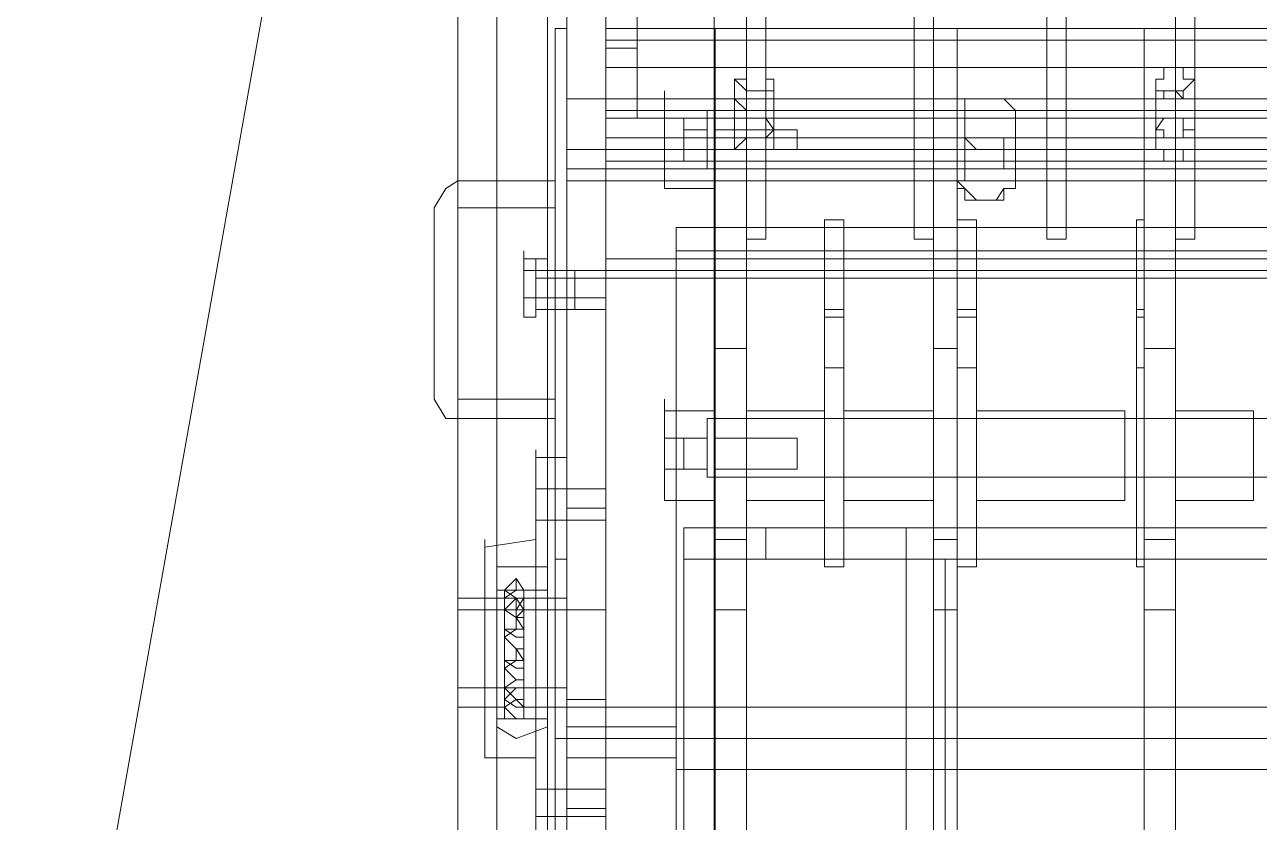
# Model space of a CAD drawing. Header units: millimetres. Extents: x 3220 to 226993, y 817 to 176024.
# Drawn here: x 73367.3 to 73825.1, y 88811.7 to 89107.6 of the extents above; entities that cross this region are included whole.
import ezdxf

# ---------------------------------------------------------------- set-up
doc = ezdxf.new("R2010")
doc.units = ezdxf.units.MM
doc.linetypes.add('AXES', pattern=[50.8, 31.75, -6.35, 6.35, -6.35])
doc.layers.add('Axe', color=1, linetype='AXES', lineweight=9)

# ---------------------------------------------------------------- blocks, each defined once
blk = doc.blocks.new('section 5-4')
at = {"layer": 'Axe', "ltscale": 15}
blk.add_line((3000, -8000), (3000, 28505.53), dxfattribs=at)
blk = doc.blocks.new('ligne broyage 2')
at = {"color": 7, "linetype": 'Continuous', "lineweight": 5, "true_color": 0x000007}
for points in [[(2462.6, 9723.7), (2462.6, 9168.22)], [(2440.9, 9545.77), (2440.9, 8427.57)], [(2455.36, 9545.77), (2455.36, 8427.57)], [(2455.36, 9545.77), (2455.36, 8427.57)], [(2222.46, 9260.8), (2222.46, 9393.88)], [(2229.7, 9260.8), (2229.7, 9393.88)], [(2270.2, 9260.8), (2270.2, 9393.88)], [(2277.43, 9260.8), (2277.43, 9393.88)], [(2319.38, 9260.8), (2319.38, 9393.88)], [(2326.62, 9260.8), (2326.62, 9393.88)], [(2381.59, 9260.8), (2381.59, 9393.88)], [(2388.82, 9260.8), (2388.82, 9393.88)], [(2481.4, 9020.67), (2481.4, 9372.18)], [(2495.87, 9372.18), (2495.87, 9020.67)], [(2429.32, 9305.64), (2429.32, 9349.04)], [(2241.27, 9338.91), (2229.7, 9338.91)], [(2229.7, 9338.91), (2229.7, 8468.07)], [(2241.27, 9338.91), (2241.27, 8468.07)], [(2319.38, 9338.91), (2310.7, 9338.91)], [(2310.7, 9338.91), (2310.7, 8468.07)], [(2319.38, 9338.91), (2319.38, 8928.08)], [(2400.39, 9338.91), (2388.82, 9338.91)], [(2388.82, 9338.91), (2388.82, 8468.07)], [(2400.39, 9338.91), (2400.39, 8468.07)], [(2455.36, 9338.91), (2459.7, 9338.91), (2459.7, 9338.91)], [(2459.7, 8790.66), (2459.7, 9338.91)], [(1711.82, 9334.57), (2440.9, 9334.57)], [(2429.32, 9331.68), (2440.9, 9331.68)], [(1711.82, 9324.45), (2440.9, 9324.45)], [(2222.46, 9312.87), (2222.46, 9320.11), (2226.8, 9315.77), (2236.93, 9315.77), (2236.93, 9320.11), (2234.04, 9320.11), (2234.04, 9324.45), (2226.8, 9324.45), (2226.8, 9320.11), (2222.46, 9320.11)], [(2378.69, 9312.87), (2378.69, 9320.11), (2378.69, 9315.77), (2388.82, 9315.77), (2393.16, 9320.11), (2388.82, 9320.11), (2388.82, 9324.45), (2381.59, 9324.45), (2381.59, 9320.11), (2378.69, 9320.11)], [(2236.93, 9312.87), (2236.93, 9320.11)], [(2393.16, 9312.87), (2393.16, 9320.11)], [(1711.82, 9312.87), (2440.9, 9312.87), (2440.9, 9312.87)], [(2222.46, 9312.87), (2167.49, 9312.87)], [(2236.93, 9312.87), (2234.04, 9312.87), (2234.04, 9315.77), (2226.8, 9315.77), (2226.8, 9312.87), (2222.46, 9312.87)], [(2222.46, 9312.87), (2222.46, 9301.3)], [(2222.46, 9282.5), (2222.46, 9312.87)], [(2236.93, 9301.3), (2236.93, 9312.87)], [(2270.2, 9312.87), (2241.27, 9312.87)], [(2270.2, 9282.5), (2270.2, 9312.87)], [(2277.43, 9282.5), (2277.43, 9312.87)], [(2307.81, 9312.87), (2277.43, 9312.87)], [(2310.7, 9305.64), (2310.7, 9308.53), (2307.81, 9308.53), (2307.81, 9312.87), (2293.35, 9312.87), (2289.01, 9308.53), (2289.01, 9305.64)], [(2307.81, 9282.5), (2307.81, 9312.87)], [(2326.62, 9282.5), (2326.62, 9312.87)], [(2381.59, 9312.87), (2326.62, 9312.87)], [(2393.16, 9312.87), (2388.82, 9312.87), (2388.82, 9315.77), (2381.59, 9315.77), (2381.59, 9312.87), (2378.69, 9312.87)], [(2378.69, 9312.87), (2378.69, 9301.3)], [(2381.59, 9282.5), (2381.59, 9312.87)], [(2393.16, 9301.3), (2393.16, 9312.87)], [(2400.39, 9312.87), (2400.39, 9315.77)], [(2419.2, 9312.87), (2400.39, 9312.87)], [(2400.39, 9279.6), (2400.39, 9312.87)], [(2419.2, 9312.87), (2419.2, 9315.77)], [(2440.9, 9312.87), (2455.36, 9312.87)], [(2440.9, 9308.53), (1711.82, 9308.53)], [(2400.39, 9308.53), (1740.75, 9308.53)], [(2222.46, 9308.53), (2167.49, 9308.53)], [(2229.7, 9308.53), (2222.46, 9308.53)], [(2270.2, 9308.53), (2241.27, 9308.53)], [(2277.43, 9308.53), (2270.2, 9308.53)], [(2307.81, 9308.53), (2277.43, 9308.53)], [(2326.62, 9308.53), (2319.38, 9308.53)], [(2381.59, 9308.53), (2326.62, 9308.53)], [(2388.82, 9308.53), (2381.59, 9308.53)], [(2403.29, 9308.53), (2400.39, 9308.53)], [(2400.39, 9305.64), (2400.39, 9308.53)], [(2400.39, 9286.84), (2400.39, 9308.53)], [(2403.29, 9286.84), (2403.29, 9308.53)], [(1711.82, 9305.64), (2440.9, 9305.64)], [(1711.82, 9305.64), (2440.9, 9305.64)], [(2236.93, 9301.3), (2234.04, 9305.64), (2226.8, 9305.64), (2226.8, 9301.3), (2222.46, 9301.3)], [(2289.01, 9305.64), (2289.01, 9298.41), (2293.35, 9298.41), (2293.35, 9294.07), (2303.47, 9294.07), (2307.81, 9298.41), (2310.7, 9298.41), (2310.7, 9305.64)], [(2289.01, 9305.64), (2289.01, 9286.84)], [(2310.7, 9286.84), (2310.7, 9305.64)], [(2393.16, 9294.07), (2393.16, 9301.3), (2388.82, 9301.3), (2388.82, 9305.64), (2378.69, 9305.64), (2378.69, 9301.3), (2381.59, 9298.41), (2388.82, 9298.41), (2388.82, 9301.3), (2393.16, 9301.3)], [(2393.16, 9301.3), (2388.82, 9301.3), (2388.82, 9305.64), (2381.59, 9305.64), (2378.69, 9301.3)], [(2400.39, 9286.84), (2400.39, 9305.64), (2400.39, 9305.64)], [(2419.2, 9305.64), (2411.97, 9305.64), (2411.97, 9289.73)], [(2429.32, 9305.64), (2440.9, 9305.64)], [(2222.46, 9301.3), (2222.46, 9294.07), (2222.46, 9294.07)], [(2236.93, 9294.07), (2236.93, 9301.3)], [(2400.39, 9301.3), (2370.01, 9301.3)], [(2370.01, 9294.07), (2370.01, 9301.3)], [(2378.69, 9301.3), (2378.69, 9294.07), (2378.69, 9294.07)], [(2400.39, 9289.73), (2400.39, 9301.3), (2400.39, 9301.3)], [(2411.97, 9301.3), (2403.29, 9301.3)], [(1711.82, 9298.41), (2440.9, 9298.41)], [(1711.82, 9298.41), (2440.9, 9298.41)], [(2226.8, 9298.41), (2222.46, 9298.41), (2222.46, 9294.07)], [(2222.46, 9294.07), (2226.8, 9294.07), (2226.8, 9289.73), (2234.04, 9289.73), (2234.04, 9294.07), (2236.93, 9294.07), (2236.93, 9298.41), (2234.04, 9298.41)], [(2234.04, 9298.41), (2226.8, 9298.41), (2226.8, 9298.41)], [(2381.59, 9298.41), (2378.69, 9298.41), (2378.69, 9294.07), (2381.59, 9294.07), (2381.59, 9289.73), (2388.82, 9289.73), (2388.82, 9294.07), (2393.16, 9294.07)], [(2388.82, 9298.41), (2381.59, 9298.41), (2381.59, 9298.41)], [(2393.16, 9294.07), (2388.82, 9298.41), (2388.82, 9298.41)], [(2440.9, 9289.73), (1711.82, 9289.73)], [(1711.82, 9289.73), (2440.9, 9289.73)], [(1870.94, 9294.07), (2455.36, 9294.07)], [(2370.01, 9294.07), (2400.39, 9294.07)], [(2400.39, 9289.73), (2400.39, 9294.07)], [(2403.29, 9289.73), (2411.97, 9289.73)], [(2411.97, 9289.73), (2419.2, 9289.73)], [(1740.75, 9286.84), (2400.39, 9286.84)], [(1870.94, 9286.84), (2455.36, 9286.84)], [(2167.49, 9286.84), (2222.46, 9286.84)], [(2222.46, 9286.84), (2229.7, 9286.84)], [(2241.27, 9286.84), (2270.2, 9286.84)], [(2270.2, 9286.84), (2277.43, 9286.84)], [(2277.43, 9286.84), (2307.81, 9286.84)], [(2319.38, 9286.84), (2326.62, 9286.84)], [(2326.62, 9286.84), (2381.59, 9286.84)], [(2381.59, 9286.84), (2388.82, 9286.84)], [(2400.39, 9286.84), (2403.29, 9286.84)], [(2459.7, 9282.5), (2459.7, 9286.84)], [(2289.01, 9282.5), (2163.15, 9282.5)], [(2167.49, 9282.5), (2222.46, 9282.5)], [(2241.27, 9282.5), (2270.2, 9282.5)], [(2277.43, 9282.5), (2307.81, 9282.5)], [(2310.7, 9282.5), (2289.01, 9282.5)], [(2440.9, 9282.5), (2310.7, 9282.5)], [(2326.62, 9282.5), (2381.59, 9282.5)], [(2400.39, 9279.6), (2400.39, 9282.5)], [(2419.2, 9279.6), (2419.2, 9282.5)], [(2440.9, 9282.5), (2455.36, 9282.5)], [(2492.97, 9282.5), (2459.7, 9282.5)], [(2459.7, 9272.37), (2459.7, 9282.5), (2459.7, 9282.5)], [(2495.87, 9282.5), (2492.97, 9282.5), (2492.97, 9282.5)], [(2504.55, 9272.37), (2500.21, 9279.6), (2495.87, 9282.5)], [(2400.39, 9279.6), (2419.2, 9279.6)], [(2459.7, 9272.37), (2492.97, 9272.37)], [(2495.87, 9272.37), (2492.97, 9272.37), (2492.97, 9272.37)], [(2504.55, 9201.49), (2504.55, 9272.37)], [(2241.27, 9268.03), (2241.27, 9231.87)], [(2241.27, 9268.03), (2244.16, 9268.03)], [(2244.16, 9268.03), (2244.16, 9231.87)], [(2303.47, 9268.03), (2303.47, 9231.87)], [(2303.47, 9268.03), (2310.7, 9268.03)], [(2310.7, 9268.03), (2310.7, 9231.87)], [(2352.66, 9268.03), (2352.66, 9231.87)], [(2352.66, 9268.03), (2359.89, 9268.03)], [(2359.89, 9268.03), (2359.89, 9231.87)], [(2167.49, 9265.14), (2414.86, 9265.14)], [(2414.86, 9265.14), (2414.86, 9087.21)], [(2229.7, 9260.8), (2222.46, 9260.8)], [(2277.43, 9260.8), (2270.2, 9260.8)], [(2326.62, 9260.8), (2319.38, 9260.8)], [(2388.82, 9260.8), (2381.59, 9260.8)], [(2440.9, 9253.56), (1711.82, 9253.56)], [(2167.49, 9256.46), (2414.86, 9256.46)], [(2466.94, 9253.56), (2462.6, 9253.56)], [(2466.94, 9253.56), (2466.94, 9249.23), (2462.6, 9249.23)], [(2471.28, 9253.56), (2466.94, 9253.56)], [(2471.28, 9253.56), (2471.28, 9256.46)], [(2471.28, 9234.76), (2471.28, 9253.56)], [(2471.28, 9249.23), (2471.28, 9253.56), (2471.28, 9253.56)], [(2440.9, 9234.76), (2440.9, 9249.23)], [(2440.9, 9249.23), (2440.9, 9246.33)], [(2462.6, 9249.23), (2440.9, 9249.23)], [(2452.47, 9234.76), (2452.47, 9249.23)], [(2462.6, 9249.23), (2452.47, 9249.23), (2452.47, 9249.23)], [(2466.94, 9249.23), (2462.6, 9249.23)], [(2466.94, 9241.99), (2466.94, 9249.23)], [(2471.28, 9249.23), (2466.94, 9249.23)], [(2471.28, 9239.1), (2471.28, 9249.23)], [(1711.82, 9246.33), (2440.9, 9246.33)], [(2241.27, 9246.33), (2229.7, 9246.33)], [(2319.38, 9246.33), (2310.7, 9246.33)], [(2400.39, 9246.33), (2388.82, 9246.33)], [(2440.9, 9246.33), (2466.94, 9246.33)], [(2455.36, 9246.33), (2440.9, 9246.33)], [(2466.94, 9239.1), (2466.94, 9241.99), (2466.94, 9241.99)], [(2244.16, 9234.76), (2241.27, 9234.76)], [(2310.7, 9234.76), (2303.47, 9234.76)], [(2359.89, 9234.76), (2352.66, 9234.76)], [(2440.9, 9239.1), (2471.28, 9239.1), (2471.28, 9239.1)], [(2440.9, 9239.1), (2440.9, 9234.76), (2462.6, 9234.76)], [(2440.9, 9239.1), (2455.36, 9239.1)], [(2462.6, 9234.76), (2452.47, 9234.76), (2452.47, 9234.76)], [(2462.6, 9234.76), (2466.94, 9234.76), (2466.94, 9234.76)], [(2471.28, 9231.87), (2466.94, 9231.87), (2466.94, 9239.1)], [(2471.28, 9231.87), (2471.28, 9239.1), (2471.28, 9239.1)], [(2471.28, 9231.87), (2471.28, 9234.76), (2471.28, 9234.76)], [(2241.27, 9231.87), (2241.27, 9139.28)], [(2241.27, 9231.87), (2244.16, 9231.87)], [(2244.16, 9231.87), (2244.16, 9139.28)], [(2303.47, 9231.87), (2303.47, 9139.28)], [(2303.47, 9231.87), (2310.7, 9231.87)], [(2310.7, 9231.87), (2310.7, 9139.28)], [(2352.66, 9231.87), (2352.66, 9139.28)], [(2352.66, 9231.87), (2359.89, 9231.87)], [(2359.89, 9231.87), (2359.89, 9139.28)], [(2229.7, 9220.29), (2241.27, 9220.29)], [(2310.7, 9220.29), (2319.38, 9220.29)], [(2388.82, 9220.29), (2400.39, 9220.29)], [(2241.27, 9213.06), (2244.16, 9213.06)], [(2303.47, 9213.06), (2310.7, 9213.06)], [(2352.66, 9213.06), (2359.89, 9213.06)], [(2459.7, 9201.49), (2459.7, 9205.83)], [(2495.87, 9201.49), (2495.87, 9205.83), (2495.87, 9205.83)], [(2400.39, 9197.15), (2400.39, 9201.49)], [(2419.2, 9197.15), (2419.2, 9201.49)], [(2492.97, 9201.49), (2459.7, 9201.49)], [(2459.7, 9194.26), (2459.7, 9201.49), (2459.7, 9201.49)], [(2495.87, 9201.49), (2492.97, 9201.49), (2492.97, 9201.49)], [(2495.87, 9194.26), (2500.21, 9194.26), (2504.55, 9201.49)], [(2400.39, 9194.26), (1740.75, 9194.26)], [(2200.76, 9163.88), (2200.76, 9197.15)], [(2229.7, 9197.15), (2200.76, 9197.15)], [(2229.7, 9194.26), (2200.76, 9194.26)], [(2229.7, 9163.88), (2229.7, 9197.15)], [(2244.16, 9194.26), (2241.27, 9194.26)], [(2303.47, 9197.15), (2248.5, 9197.15)], [(2248.5, 9197.15), (2248.5, 9163.88)], [(2303.47, 9194.26), (2248.5, 9194.26)], [(2303.47, 9197.15), (2303.47, 9163.88)], [(2310.7, 9194.26), (2303.47, 9194.26)], [(2319.38, 9163.88), (2319.38, 9197.15)], [(2352.66, 9197.15), (2319.38, 9197.15)], [(2352.66, 9194.26), (2319.38, 9194.26)], [(2352.66, 9163.88), (2352.66, 9197.15)], [(2359.89, 9194.26), (2352.66, 9194.26)], [(2359.89, 9163.88), (2359.89, 9197.15)], [(2388.82, 9197.15), (2359.89, 9197.15)], [(2388.82, 9194.26), (2359.89, 9194.26)], [(2388.82, 9163.88), (2388.82, 9197.15)], [(2400.39, 9163.88), (2400.39, 9197.15)], [(2419.2, 9197.15), (2400.39, 9197.15)], [(2400.39, 9194.26), (2400.39, 9172.56)], [(2400.39, 9189.92), (2400.39, 9194.26)], [(2403.29, 9194.26), (2400.39, 9194.26)], [(2403.29, 9172.56), (2403.29, 9194.26)], [(2459.7, 9194.26), (2492.97, 9194.26)], [(2492.97, 9194.26), (2495.87, 9194.26)], [(2400.39, 9172.56), (2400.39, 9189.92)], [(2400.39, 9187.02), (2400.39, 9189.92)], [(2370.01, 9175.45), (2370.01, 9187.02)], [(2400.39, 9187.02), (2370.01, 9187.02)], [(2400.39, 9175.45), (2400.39, 9187.02)], [(2411.97, 9187.02), (2403.29, 9187.02)], [(2411.97, 9175.45), (2411.97, 9187.02)], [(2419.2, 9187.02), (2411.97, 9187.02)], [(2466.94, 9179.79), (2455.36, 9179.79)], [(2466.94, 9179.79), (2466.94, 9182.68)], [(2466.94, 9179.79), (2466.94, 9146.52), (2466.94, 9146.52)], [(2400.39, 9175.45), (2370.01, 9175.45), (2370.01, 9175.45)], [(2400.39, 9172.56), (2400.39, 9175.45)], [(2403.29, 9175.45), (2411.97, 9175.45)], [(2411.97, 9175.45), (2419.2, 9175.45)], [(1740.75, 9172.56), (2400.39, 9172.56)], [(2200.76, 9172.56), (2229.7, 9172.56)], [(2248.5, 9172.56), (2303.47, 9172.56)], [(2319.38, 9172.56), (2352.66, 9172.56)], [(2359.89, 9172.56), (2388.82, 9172.56)], [(2400.39, 9172.56), (2403.29, 9172.56)], [(2462.6, 9168.22), (2462.6, 9172.56), (2462.6, 9172.56)], [(2400.39, 9163.88), (2400.39, 9168.22)], [(2419.2, 9163.88), (2419.2, 9168.22)], [(2455.36, 9168.22), (2440.9, 9168.22)], [(2455.36, 9168.22), (2440.9, 9168.22)], [(2466.94, 9168.22), (2455.36, 9168.22), (2455.36, 9168.22)], [(2462.6, 9168.22), (2462.6, 9142.18)], [(2200.76, 9163.88), (2229.7, 9163.88)], [(2248.5, 9163.88), (2303.47, 9163.88)], [(2319.38, 9163.88), (2352.66, 9163.88)], [(2359.89, 9163.88), (2388.82, 9163.88)], [(2400.39, 9163.88), (2419.2, 9163.88)], [(2440.9, 9160.98), (2455.36, 9160.98)], [(2462.6, 9156.64), (2462.6, 9160.98), (2462.6, 9160.98)], [(2329.51, 9153.75), (1818.87, 9153.75)], [(2381.59, 9142.18), (2381.59, 9153.75), (2329.51, 9153.75)], [(2381.59, 9142.18), (2329.51, 9142.18), (2329.51, 9153.75)], [(2411.97, 9153.75), (2378.69, 9153.75)], [(2411.97, 9153.75), (2411.97, 8771.85)], [(2455.36, 9156.64), (2440.9, 9156.64)], [(2455.36, 9156.64), (2466.94, 9156.64)], [(2241.27, 9149.41), (2229.7, 9149.41)], [(2319.38, 9149.41), (2310.7, 9149.41)], [(2400.39, 9149.41), (2388.82, 9149.41)], [(2485.74, 9146.52), (2466.94, 9149.41)], [(2466.94, 9146.52), (2466.94, 9149.41)], [(2485.74, 9146.52), (2485.74, 9149.41)], [(2462.6, 9142.18), (2462.6, 9146.52), (2462.6, 9146.52)], [(2466.94, 9079.98), (2466.94, 9146.52)], [(2485.74, 9142.18), (2485.74, 9146.52)], [(2485.74, 9142.18), (2485.74, 9146.52)], [(2485.74, 9146.52), (2485.74, 9068.4)], [(2315.04, 9142.18), (1833.33, 9142.18)], [(2241.27, 9139.28), (2244.16, 9139.28)], [(2303.47, 9139.28), (2310.7, 9139.28)], [(2329.51, 9142.18), (2315.04, 9142.18)], [(2315.04, 9142.18), (2315.04, 8664.81)], [(2329.51, 9142.18), (2329.51, 8664.81)], [(2352.66, 9139.28), (2359.89, 9139.28)], [(2411.97, 9142.18), (2378.69, 9142.18)], [(2459.7, 9142.18), (2455.36, 9142.18)], [(2459.7, 9139.28), (2459.7, 9142.18)], [(2462.6, 9123.37), (2462.6, 9142.18), (2462.6, 9142.18)], [(2462.6, 9139.28), (2462.6, 9142.18), (2462.6, 9142.18)], [(2481.4, 9139.28), (2462.6, 9139.28), (2462.6, 9139.28)], [(2481.4, 9139.28), (2462.6, 9139.28), (2462.6, 9139.28)], [(2462.6, 9139.28), (2462.6, 9079.98)], [(2462.6, 9079.98), (2462.6, 9139.28), (2462.6, 9075.64)], [(2466.94, 9134.95), (2466.94, 9139.28)], [(2481.4, 9139.28), (2481.4, 9079.98)], [(2481.4, 9079.98), (2481.4, 9139.28), (2481.4, 9075.64)], [(2485.74, 9139.28), (2485.74, 9142.18)], [(2478.51, 9130.61), (2474.17, 9134.95), (2471.28, 9130.61)], [(2478.51, 9130.61), (2474.17, 9130.61), (2474.17, 9134.95), (2471.28, 9130.61), (2471.28, 9127.71), (2474.17, 9127.71), (2478.51, 9130.61), (2481.4, 9130.61)], [(2455.36, 9127.71), (2455.36, 9130.61)], [(2471.28, 9130.61), (2462.6, 9130.61), (2462.6, 9130.61)], [(2471.28, 9130.61), (2471.28, 9082.87)], [(2478.51, 9130.61), (2478.51, 9082.87)], [(2495.87, 9127.71), (2495.87, 9130.61), (2495.87, 9130.61)], [(2455.36, 9127.71), (2481.4, 9127.71), (2481.4, 9127.71)], [(2455.36, 9123.37), (2455.36, 9127.71)], [(2455.36, 9127.71), (2455.36, 9087.21)], [(2495.87, 9127.71), (2481.4, 9127.71)], [(2495.87, 9123.37), (2495.87, 9127.71)], [(2495.87, 9127.71), (2495.87, 9087.21), (2495.87, 9087.21)], [(2229.7, 9123.37), (2241.27, 9123.37)], [(2310.7, 9123.37), (2319.38, 9123.37)], [(2388.82, 9123.37), (2400.39, 9123.37)], [(2455.36, 9123.37), (2440.9, 9123.37)], [(2495.87, 9123.37), (2455.36, 9123.37)], [(2462.6, 9123.37), (2462.6, 9090.1)], [(2455.36, 9094.44), (2455.36, 9097.33)], [(2495.87, 9094.44), (2495.87, 9097.33)], [(2455.36, 9094.44), (2495.87, 9094.44)], [(2440.9, 9090.1), (2455.36, 9090.1), (2455.36, 9090.1)], [(2455.36, 9087.21), (2455.36, 9090.1)], [(2462.6, 9090.1), (2462.6, 9061.17)], [(2478.51, 9087.21), (2474.17, 9090.1), (2471.28, 9087.21)], [(2495.87, 9087.21), (2495.87, 9090.1), (2495.87, 9090.1)], [(1870.94, 9087.21), (2455.36, 9087.21)], [(2414.86, 9075.64), (2414.86, 9087.21), (2414.86, 9087.21)], [(2471.28, 9087.21), (2455.36, 9087.21), (2455.36, 9087.21)], [(2478.51, 9087.21), (2481.4, 9087.21)], [(2481.4, 9087.21), (2495.87, 9087.21)], [(2414.86, 9079.98), (2455.36, 9079.98), (2455.36, 9079.98)], [(2459.7, 9075.64), (2459.7, 9079.98)], [(2462.6, 9082.87), (2471.28, 9082.87)], [(2462.6, 9079.98), (2462.6, 9082.87), (2462.6, 9082.87)], [(2462.6, 9079.98), (2474.17, 9075.64)], [(2462.6, 9079.98), (2474.17, 9075.64)], [(2466.94, 9082.87), (2466.94, 9079.98)], [(2466.94, 9079.98), (2466.94, 9071.3)], [(2471.28, 9082.87), (2478.51, 9082.87), (2478.51, 9082.87)], [(2474.17, 9075.64), (2481.4, 9079.98)], [(2474.17, 9075.64), (2481.4, 9079.98)], [(2478.51, 9082.87), (2481.4, 9082.87)], [(2481.4, 9079.98), (2481.4, 9082.87)], [(2485.74, 9075.64), (2485.74, 9079.98)], [(2485.74, 9075.64), (2485.74, 9079.98), (2485.74, 9079.98)], [(1870.94, 9075.64), (2455.36, 9075.64)], [(2167.49, 9075.64), (2414.86, 9075.64)], [(2455.36, 9068.4), (2414.86, 9068.4), (2414.86, 9075.64)], [(2455.36, 9075.64), (2459.7, 9075.64)], [(2466.94, 9068.4), (2466.94, 9071.3)], [(2466.94, 9071.3), (2466.94, 9056.83)], [(2485.74, 9068.4), (2485.74, 9071.3), (2485.74, 9071.3)], [(2414.86, 9068.4), (2414.86, 8852.86)], [(2466.94, 9068.4), (2485.74, 9068.4)], [(2167.49, 9064.06), (2414.86, 9064.06)], [(2462.6, 9056.83), (2462.6, 9061.17), (2462.6, 9061.17)], [(2462.6, 9061.17), (2462.6, 9049.6)], [(2466.94, 9056.83), (2455.36, 9056.83)], [(2466.94, 9056.83), (2466.94, 9038.02)], [(2440.9, 9049.6), (2455.36, 9049.6)], [(2462.6, 9046.7), (2462.6, 9049.6), (2462.6, 9049.6)], [(2462.6, 9049.6), (2462.6, 8935.32)], [(2455.36, 9046.7), (2440.9, 9046.7)], [(2455.36, 9046.7), (2466.94, 9046.7)]]:
    blk.add_lwpolyline(points, dxfattribs=at)
at = {"color": 7, "linetype": 'Continuous', "lineweight": 15, "true_color": 0x000007}
blk.add_lwpolyline([(2656.44, 8849.97), (2552.28, 9434.39), (2552.28, 9434.39)], dxfattribs=at)
at = {"color": 7, "linetype": 'Continuous', "lineweight": 5, "true_color": 0x000007}
for points in [[(1711.82, 9338.91), (2440.9, 9338.91)], [(2236.93, 9312.87), (2234.04, 9312.87), (2234.04, 9315.77), (2229.7, 9315.77), (2226.8, 9312.87), (2222.46, 9312.87), (2222.46, 9308.53), (2236.93, 9308.53)], [(2393.16, 9312.87), (2388.82, 9312.87), (2388.82, 9315.77), (2381.59, 9315.77), (2381.59, 9312.87), (2378.69, 9312.87), (2378.69, 9308.53), (2388.82, 9308.53)], [(2419.2, 9279.6), (2419.2, 9312.87)], [(2440.9, 9308.53), (1711.82, 9308.53)], [(2222.46, 9301.3), (2226.8, 9301.3), (2226.8, 9298.41), (2234.04, 9298.41), (2234.04, 9301.3), (2236.93, 9301.3), (2234.04, 9305.64), (2226.8, 9305.64), (2226.8, 9301.3)], [(2310.7, 9286.84), (2310.7, 9289.73), (2307.81, 9289.73), (2307.81, 9294.07), (2293.35, 9294.07), (2293.35, 9289.73), (2289.01, 9289.73), (2289.01, 9279.6), (2293.35, 9279.6), (2293.35, 9275.26), (2307.81, 9275.26), (2307.81, 9279.6), (2310.7, 9279.6)], [(2310.7, 9282.5), (2310.7, 9286.84), (2307.81, 9286.84), (2307.81, 9289.73), (2293.35, 9289.73), (2293.35, 9286.84), (2289.01, 9286.84), (2289.01, 9279.6), (2293.35, 9279.6), (2296.24, 9275.26), (2307.81, 9275.26), (2307.81, 9279.6), (2310.7, 9279.6)], [(2289.01, 9282.5), (2289.01, 9279.6), (2293.35, 9279.6), (2293.35, 9275.26), (2303.47, 9275.26), (2307.81, 9279.6), (2310.7, 9282.5), (2310.7, 9286.84), (2307.81, 9286.84), (2307.81, 9289.73), (2293.35, 9289.73), (2293.35, 9286.84), (2289.01, 9286.84)], [(1711.82, 9249.23), (2440.9, 9249.23)], [(2466.94, 9234.76), (2462.6, 9234.76)], [(2419.2, 9163.88), (2419.2, 9197.15)], [(2241.27, 9172.56), (2244.16, 9172.56)], [(2303.47, 9172.56), (2310.7, 9172.56)], [(2352.66, 9172.56), (2359.89, 9172.56)], [(2478.51, 9127.71), (2474.17, 9130.61), (2471.28, 9130.61), (2471.28, 9127.71), (2474.17, 9123.37), (2474.17, 9127.71)], [(2478.51, 9123.37), (2474.17, 9123.37), (2474.17, 9127.71), (2471.28, 9123.37), (2471.28, 9120.48), (2474.17, 9120.48)], [(2478.51, 9123.37), (2474.17, 9127.71), (2471.28, 9127.71), (2471.28, 9123.37), (2474.17, 9120.48), (2474.17, 9123.37)], [(2478.51, 9116.14), (2474.17, 9116.14), (2474.17, 9120.48), (2471.28, 9116.14), (2471.28, 9113.25), (2474.17, 9113.25)], [(2478.51, 9113.25), (2474.17, 9116.14), (2471.28, 9116.14), (2471.28, 9108.91), (2474.17, 9108.91)], [(2478.51, 9104.57), (2474.17, 9104.57), (2474.17, 9108.91), (2471.28, 9104.57), (2471.28, 9101.67), (2474.17, 9101.67)], [(2478.51, 9101.67), (2474.17, 9104.57), (2471.28, 9104.57), (2471.28, 9097.33), (2474.17, 9097.33)], [(2478.51, 9094.44), (2474.17, 9097.33), (2471.28, 9097.33), (2471.28, 9090.1), (2474.17, 9090.1)], [(2478.51, 9090.1), (2474.17, 9094.44), (2471.28, 9094.44), (2471.28, 9087.21), (2474.17, 9087.21)], [(2478.51, 9087.21), (2474.17, 9090.1), (2471.28, 9090.1), (2471.28, 9082.87), (2474.17, 9082.87), (2478.51, 9087.21), (2474.17, 9090.1), (2471.28, 9090.1), (2471.28, 9082.87), (2474.17, 9082.87)], [(2455.36, 9056.83), (2440.9, 9056.83)]]:
    blk.add_lwpolyline(points, close=True, dxfattribs=at)

msp = doc.modelspace()

# ---------------------------------------------------------------- block references
msp.add_blockref('section 5-4', (70623.01, 81542.36))
at = {"xscale": -1}
msp.add_blockref('ligne broyage 2', (76023.71, 79767.2), dxfattribs=at)

doc.saveas('drawing.dxf')
